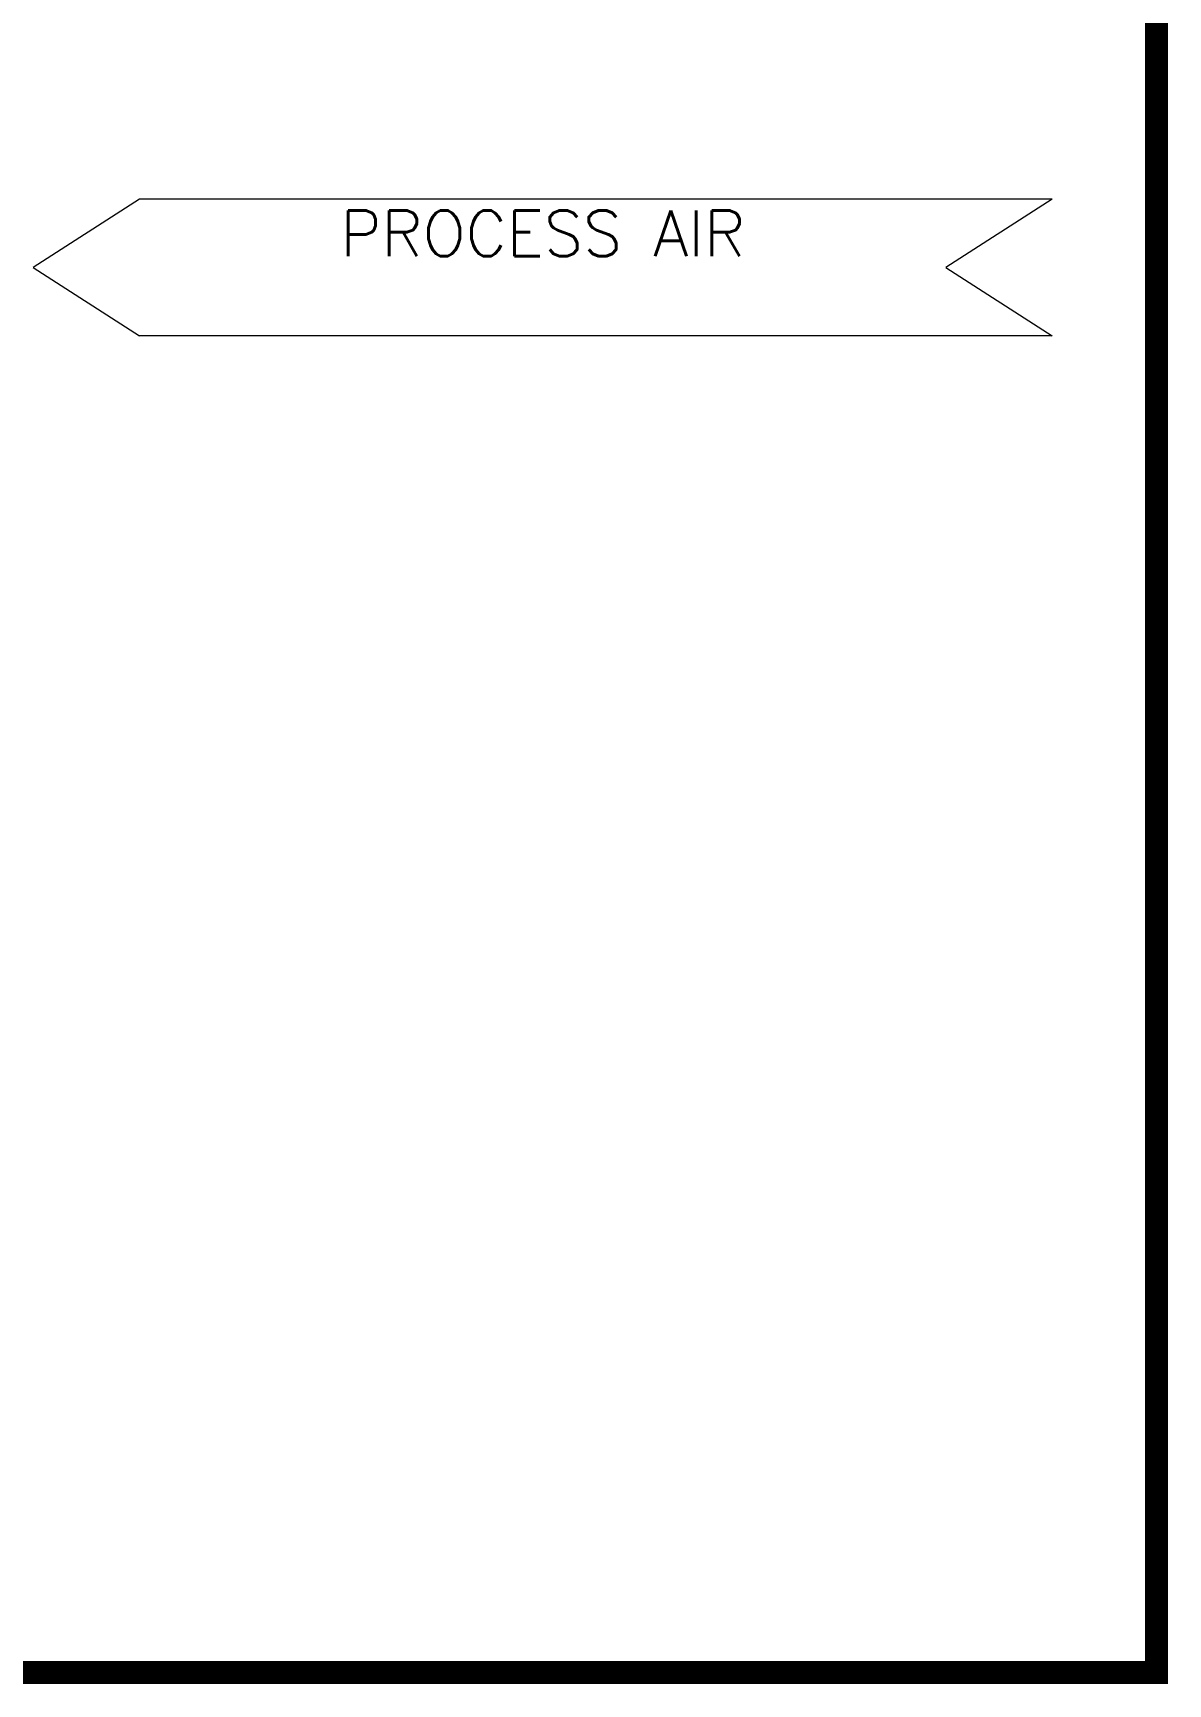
# Model space of a CAD drawing. Header units: inches. Extents: x 11605 to 13264, y 22375 to 23337.
# Drawn here: x 13107.3 to 13181.9, y 22595.1 to 22703.6 of the extents above; entities that cross this region are included whole.
import ezdxf
from ezdxf.enums import TextEntityAlignment as Align

# ---------------------------------------------------------------- set-up
doc = ezdxf.new("R2010")
doc.units = ezdxf.units.IN
doc.header["$MEASUREMENT"] = 0
doc.linetypes.add('DASHDOT2', pattern=[12.7, 6.35, -3.175, 0, -3.175])
doc.layers.add('Other-material', color=7, linetype='Continuous', lineweight=9)
doc.layers.add('Skid', color=5, linetype='Continuous')
doc.styles.add('ROMANS', font='ROMANS.SHX')

# ---------------------------------------------------------------- blocks, each defined once
blk = doc.blocks.new('UTIL-PAGE-CONNECTOR-RIGHT')
for p, q in [((-67, 4.49), (-7, 4.49)), ((-67, 4.49), (-60, 0)), ((-7, 4.49), (0, 0)), ((-60, 0), (-67, -4.49)), ((0, 0), (-7, -4.49)), ((-67, -4.49), (-7, -4.49))]:
    blk.add_line(p, q)
at = {"style": 'ROMANS'}
for tag, p in [('From', (-33.5, 2.25)), ('Reference', (-33.5, -2.25))]:
    blk.add_attdef(tag, text='', height=3, dxfattribs=at).set_placement(p, align=Align.MIDDLE_CENTER)

msp = doc.modelspace()

# ---------------------------------------------------------------- linework, layer by layer
at = {"layer": 'Skid', "linetype": 'DASHDOT2', "ltscale": 3, "const_width": 1.5}
msp.add_lwpolyline([(13181.12, 22873.75), (12782.41, 22873.75), (12782.41, 22595.85), (13181.12, 22595.85)], close=True, dxfattribs=at)

# ---------------------------------------------------------------- block references
at = {"layer": 'Other-material'}
ref = msp.add_blockref('UTIL-PAGE-CONNECTOR-RIGHT', (13107.26, 22688.21), dxfattribs=dict(at, xscale=-1))
ref.add_attrib('From', 'PROCESS AIR', dxfattribs={"layer": '0', "height": 3, "style": 'ROMANS'}).set_placement((13140.77, 22690.46), align=Align.MIDDLE_CENTER)

doc.saveas('drawing.dxf')
